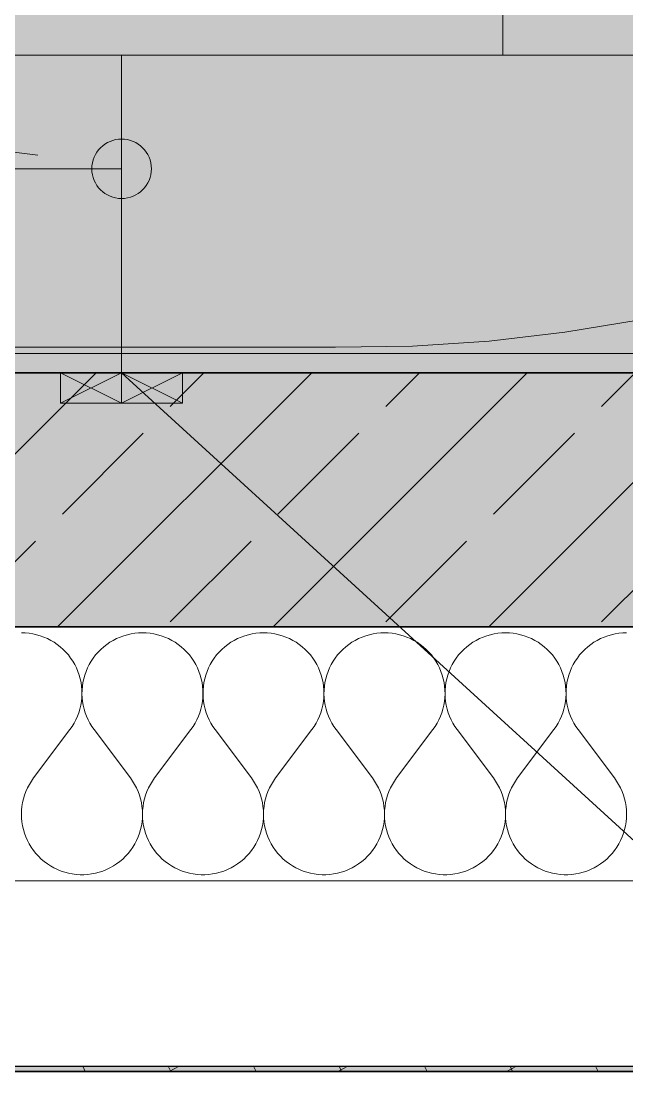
# Model space of a CAD drawing. Header units: metres. Extents: x -22.4 to 53.1, y 133.6 to 157.9.
# Drawn here: x 26.94 to 27.416, y 137.471 to 138.316 of the extents above; entities that cross this region are included whole.
import ezdxf

# ---------------------------------------------------------------- set-up
doc = ezdxf.new("R2010")
doc.units = ezdxf.units.M
doc.header["$MEASUREMENT"] = 0
for name, pattern in [('Strichlinie', [0.004, 0.003, -0.001]), ('Strichlinie_ eng', [0.0023, 0.0015, -0.0008]), ('Wipeout_Contour', [1, 0, -1])]:
    doc.linetypes.add(name, pattern=pattern)
for name, color, linetype in [('10  Fassade', 7, 'Continuous'), ('10  Fassade_Deckschraffur', 7, 'Continuous'), ('10  Fassade_Schnittschraffur', 7, 'Continuous'), ('10  Treppen + Rampen', 7, 'Continuous'), ('10  Wand Massiv', 7, 'Continuous'), ('10  Wand Massiv_Schnittschraffur', 7, 'Continuous'), ('20  Boden Aufbauten', 7, 'Continuous'), ('20  Boden Aufbauten_Deckschraffur', 7, 'Continuous'), ('40  Bemaßung 1_50 Achse', 7, 'Continuous'), ('50  NUF - Raumstempel', 7, 'Continuous'), ('70  Schnittlinien', 7, 'Continuous'), ('EPS-SUD-DD', 7, 'Continuous'), ('EPS-SUD-Text', 7, 'Continuous'), ('Neubau_10  Treppen + Rampen', 7, 'Continuous')]:
    doc.layers.add(name, color=color, linetype=linetype)

# ---------------------------------------------------------------- blocks, each defined once
blk = doc.blocks.new('*X1', base_point=(-23.4289, 120.77961))
at = {"layer": '20  Boden Aufbauten_Deckschraffur', "color": 254, "linetype": 'Continuous', "lineweight": 18, "ltscale": 1000, "true_color": 0xdfdfdf}
for p, q in [((27.31843, 138.28991), (27.31843, 138.58991)), ((26.11843, 138.28991), (27.01843, 138.28991)), ((26.11843, 138.28991), (27.01843, 138.28991)), ((27.01843, 138.28991), (27.91843, 138.28991)), ((27.01843, 138.03991), (27.01843, 138.28991))]:
    blk.add_line(p, q, dxfattribs=at)
blk = doc.blocks.new('*X62', base_point=(-23.4289, 120.77961))
at = {"layer": '10  Wand Massiv_Schnittschraffur', "color": 98, "linetype": 'Continuous', "lineweight": 13, "ltscale": 1000, "true_color": 0x000100}
for p, q in [((26.94269, 137.83505), (26.93968, 137.83515)), ((26.94569, 137.83477), (26.94269, 137.83505)), ((26.94866, 137.83429), (26.94569, 137.83477)), ((26.9516, 137.83363), (26.94866, 137.83429)), ((26.95449, 137.83278), (26.9516, 137.83363)), ((26.95732, 137.83176), (26.95449, 137.83278)), ((26.96008, 137.83055), (26.95732, 137.83176)), ((27.01727, 137.83176), (27.01451, 137.83055)), ((27.0201, 137.83278), (27.01727, 137.83176)), ((27.02299, 137.83363), (27.0201, 137.83278)), ((27.02593, 137.83429), (27.02299, 137.83363)), ((27.02891, 137.83477), (27.02593, 137.83429)), ((27.0319, 137.83505), (27.02891, 137.83477)), ((27.03491, 137.83515), (27.0319, 137.83505)), ((27.03793, 137.83505), (27.03491, 137.83515)), ((27.04092, 137.83477), (27.03793, 137.83505)), ((27.0439, 137.83429), (27.04092, 137.83477)), ((27.04684, 137.83363), (27.0439, 137.83429)), ((27.04973, 137.83278), (27.04684, 137.83363)), ((27.05256, 137.83176), (27.04973, 137.83278)), ((27.05532, 137.83055), (27.05256, 137.83176)), ((27.11251, 137.83176), (27.10975, 137.83055)), ((27.11534, 137.83278), (27.11251, 137.83176)), ((27.11823, 137.83363), (27.11534, 137.83278)), ((27.12117, 137.83429), (27.11823, 137.83363)), ((27.12414, 137.83477), (27.12117, 137.83429)), ((27.12714, 137.83505), (27.12414, 137.83477)), ((27.13015, 137.83515), (27.12714, 137.83505)), ((27.13316, 137.83505), (27.13015, 137.83515)), ((27.13616, 137.83477), (27.13316, 137.83505)), ((27.13914, 137.83429), (27.13616, 137.83477)), ((27.14208, 137.83363), (27.13914, 137.83429)), ((27.14497, 137.83278), (27.14208, 137.83363)), ((27.1478, 137.83176), (27.14497, 137.83278)), ((27.15056, 137.83055), (27.1478, 137.83176)), ((27.20775, 137.83176), (27.20499, 137.83055)), ((27.21058, 137.83278), (27.20775, 137.83176)), ((27.21347, 137.83363), (27.21058, 137.83278)), ((27.21641, 137.83429), (27.21347, 137.83363)), ((27.21938, 137.83477), (27.21641, 137.83429)), ((27.22238, 137.83505), (27.21938, 137.83477)), ((27.22539, 137.83515), (27.22238, 137.83505)), ((27.2284, 137.83505), (27.22539, 137.83515)), ((27.2314, 137.83477), (27.2284, 137.83505)), ((27.23437, 137.83429), (27.2314, 137.83477)), ((27.23731, 137.83363), (27.23437, 137.83429)), ((27.2402, 137.83278), (27.23731, 137.83363)), ((27.24304, 137.83176), (27.2402, 137.83278)), ((27.2458, 137.83055), (27.24304, 137.83176)), ((27.30298, 137.83176), (27.30022, 137.83055)), ((27.30582, 137.83278), (27.30298, 137.83176)), ((27.30871, 137.83363), (27.30582, 137.83278)), ((27.31165, 137.83429), (27.30871, 137.83363)), ((27.31462, 137.83477), (27.31165, 137.83429)), ((27.31762, 137.83505), (27.31462, 137.83477)), ((27.32063, 137.83515), (27.31762, 137.83505)), ((27.32364, 137.83505), (27.32063, 137.83515)), ((27.32664, 137.83477), (27.32364, 137.83505)), ((27.32961, 137.83429), (27.32664, 137.83477)), ((27.33255, 137.83363), (27.32961, 137.83429)), ((27.33544, 137.83278), (27.33255, 137.83363)), ((27.33827, 137.83176), (27.33544, 137.83278)), ((27.34104, 137.83055), (27.33827, 137.83176)), ((27.39822, 137.83176), (27.39546, 137.83055)), ((27.40105, 137.83278), (27.39822, 137.83176)), ((27.40394, 137.83363), (27.40105, 137.83278)), ((27.40688, 137.83429), (27.40394, 137.83363)), ((27.40986, 137.83477), (27.40688, 137.83429)), ((27.41286, 137.83505), (27.40986, 137.83477)), ((27.41587, 137.83515), (27.41286, 137.83505)), ((26.96276, 137.82918), (26.96008, 137.83055)), ((26.96535, 137.82763), (26.96276, 137.82918)), ((26.96783, 137.82593), (26.96535, 137.82763)), ((26.97021, 137.82407), (26.96783, 137.82593)), ((26.97245, 137.82207), (26.97021, 137.82407)), ((27.00439, 137.82407), (27.00214, 137.82207)), ((27.00676, 137.82593), (27.00439, 137.82407)), ((27.00924, 137.82763), (27.00676, 137.82593)), ((27.01183, 137.82918), (27.00924, 137.82763)), ((27.01451, 137.83055), (27.01183, 137.82918)), ((27.058, 137.82918), (27.05532, 137.83055)), ((27.06059, 137.82763), (27.058, 137.82918)), ((27.06307, 137.82593), (27.06059, 137.82763)), ((27.06544, 137.82407), (27.06307, 137.82593)), ((27.06769, 137.82207), (27.06544, 137.82407)), ((27.09962, 137.82407), (27.09738, 137.82207)), ((27.102, 137.82593), (27.09962, 137.82407)), ((27.10448, 137.82763), (27.102, 137.82593)), ((27.10707, 137.82918), (27.10448, 137.82763)), ((27.10975, 137.83055), (27.10707, 137.82918)), ((27.15324, 137.82918), (27.15056, 137.83055)), ((27.15583, 137.82763), (27.15324, 137.82918)), ((27.15831, 137.82593), (27.15583, 137.82763)), ((27.16068, 137.82407), (27.15831, 137.82593)), ((27.16293, 137.82207), (27.16068, 137.82407)), ((27.19486, 137.82407), (27.19261, 137.82207)), ((27.19723, 137.82593), (27.19486, 137.82407)), ((27.19972, 137.82763), (27.19723, 137.82593)), ((27.20231, 137.82918), (27.19972, 137.82763)), ((27.20499, 137.83055), (27.20231, 137.82918)), ((27.24848, 137.82918), (27.2458, 137.83055)), ((27.25106, 137.82763), (27.24848, 137.82918)), ((27.25355, 137.82593), (27.25106, 137.82763)), ((27.25592, 137.82407), (27.25355, 137.82593)), ((27.25817, 137.82207), (27.25592, 137.82407)), ((27.2901, 137.82407), (27.28785, 137.82207)), ((27.29247, 137.82593), (27.2901, 137.82407)), ((27.29496, 137.82763), (27.29247, 137.82593)), ((27.29754, 137.82918), (27.29496, 137.82763)), ((27.30022, 137.83055), (27.29754, 137.82918)), ((27.34371, 137.82918), (27.34104, 137.83055)), ((27.3463, 137.82763), (27.34371, 137.82918)), ((27.34879, 137.82593), (27.3463, 137.82763)), ((27.35116, 137.82407), (27.34879, 137.82593)), ((27.35341, 137.82207), (27.35116, 137.82407)), ((27.38534, 137.82407), (27.38309, 137.82207)), ((27.38771, 137.82593), (27.38534, 137.82407)), ((27.3902, 137.82763), (27.38771, 137.82593)), ((27.39278, 137.82918), (27.3902, 137.82763)), ((27.39546, 137.83055), (27.39278, 137.82918)), ((26.97457, 137.81993), (26.97245, 137.82207)), ((26.97655, 137.81766), (26.97457, 137.81993)), ((26.97838, 137.81527), (26.97655, 137.81766)), ((26.98006, 137.81276), (26.97838, 137.81527)), ((26.99621, 137.81527), (26.99453, 137.81276)), ((26.99804, 137.81766), (26.99621, 137.81527)), ((27.00002, 137.81993), (26.99804, 137.81766)), ((27.00214, 137.82207), (27.00002, 137.81993)), ((27.06981, 137.81993), (27.06769, 137.82207)), ((27.07179, 137.81766), (27.06981, 137.81993)), ((27.07362, 137.81527), (27.07179, 137.81766)), ((27.0753, 137.81276), (27.07362, 137.81527)), ((27.09145, 137.81527), (27.08977, 137.81276)), ((27.09328, 137.81766), (27.09145, 137.81527)), ((27.09526, 137.81993), (27.09328, 137.81766)), ((27.09738, 137.82207), (27.09526, 137.81993)), ((27.16505, 137.81993), (27.16293, 137.82207)), ((27.16703, 137.81766), (27.16505, 137.81993)), ((27.16886, 137.81527), (27.16703, 137.81766)), ((27.17054, 137.81276), (27.16886, 137.81527)), ((27.18669, 137.81527), (27.18501, 137.81276)), ((27.18852, 137.81766), (27.18669, 137.81527)), ((27.1905, 137.81993), (27.18852, 137.81766)), ((27.19261, 137.82207), (27.1905, 137.81993)), ((27.26029, 137.81993), (27.25817, 137.82207)), ((27.26227, 137.81766), (27.26029, 137.81993)), ((27.2641, 137.81527), (27.26227, 137.81766)), ((27.26577, 137.81276), (27.2641, 137.81527)), ((27.28192, 137.81527), (27.28025, 137.81276)), ((27.28375, 137.81766), (27.28192, 137.81527)), ((27.28573, 137.81993), (27.28375, 137.81766)), ((27.28785, 137.82207), (27.28573, 137.81993)), ((27.35553, 137.81993), (27.35341, 137.82207)), ((27.3575, 137.81766), (27.35553, 137.81993)), ((27.35934, 137.81527), (27.3575, 137.81766)), ((27.36101, 137.81276), (27.35934, 137.81527)), ((27.37716, 137.81527), (27.37549, 137.81276)), ((27.37899, 137.81766), (27.37716, 137.81527)), ((27.38097, 137.81993), (27.37899, 137.81766)), ((27.38309, 137.82207), (27.38097, 137.81993)), ((26.98157, 137.81016), (26.98006, 137.81276)), ((26.98292, 137.80747), (26.98157, 137.81016)), ((26.98409, 137.80469), (26.98292, 137.80747)), ((26.99167, 137.80747), (26.9905, 137.80469)), ((26.99302, 137.81016), (26.99167, 137.80747)), ((26.99453, 137.81276), (26.99302, 137.81016)), ((27.07681, 137.81016), (27.0753, 137.81276)), ((27.07816, 137.80747), (27.07681, 137.81016)), ((27.07933, 137.80469), (27.07816, 137.80747)), ((27.08691, 137.80747), (27.08574, 137.80469)), ((27.08826, 137.81016), (27.08691, 137.80747)), ((27.08977, 137.81276), (27.08826, 137.81016)), ((27.17205, 137.81016), (27.17054, 137.81276)), ((27.1734, 137.80747), (27.17205, 137.81016)), ((27.17457, 137.80469), (27.1734, 137.80747)), ((27.18215, 137.80747), (27.18097, 137.80469)), ((27.18349, 137.81016), (27.18215, 137.80747)), ((27.18501, 137.81276), (27.18349, 137.81016)), ((27.26729, 137.81016), (27.26577, 137.81276)), ((27.26864, 137.80747), (27.26729, 137.81016)), ((27.26981, 137.80469), (27.26864, 137.80747)), ((27.27739, 137.80747), (27.27621, 137.80469)), ((27.27873, 137.81016), (27.27739, 137.80747)), ((27.28025, 137.81276), (27.27873, 137.81016)), ((27.36253, 137.81016), (27.36101, 137.81276)), ((27.36387, 137.80747), (27.36253, 137.81016)), ((27.36505, 137.80469), (27.36387, 137.80747)), ((27.37262, 137.80747), (27.37145, 137.80469)), ((27.37397, 137.81016), (27.37262, 137.80747)), ((27.37549, 137.81276), (27.37397, 137.81016)), ((26.98509, 137.80185), (26.98409, 137.80469)), ((26.98591, 137.79895), (26.98509, 137.80185)), ((26.98654, 137.796), (26.98591, 137.79895)), ((26.98869, 137.79895), (26.98806, 137.796)), ((26.9895, 137.80185), (26.98869, 137.79895)), ((26.9905, 137.80469), (26.9895, 137.80185)), ((27.08033, 137.80185), (27.07933, 137.80469)), ((27.08114, 137.79895), (27.08033, 137.80185)), ((27.08177, 137.796), (27.08114, 137.79895)), ((27.08392, 137.79895), (27.08329, 137.796)), ((27.08474, 137.80185), (27.08392, 137.79895)), ((27.08574, 137.80469), (27.08474, 137.80185)), ((27.17557, 137.80185), (27.17457, 137.80469)), ((27.17638, 137.79895), (27.17557, 137.80185)), ((27.17701, 137.796), (27.17638, 137.79895)), ((27.17916, 137.79895), (27.17853, 137.796)), ((27.17998, 137.80185), (27.17916, 137.79895)), ((27.18097, 137.80469), (27.17998, 137.80185)), ((27.27081, 137.80185), (27.26981, 137.80469)), ((27.27162, 137.79895), (27.27081, 137.80185)), ((27.27225, 137.796), (27.27162, 137.79895)), ((27.2744, 137.79895), (27.27377, 137.796)), ((27.27521, 137.80185), (27.2744, 137.79895)), ((27.27621, 137.80469), (27.27521, 137.80185)), ((27.36604, 137.80185), (27.36505, 137.80469)), ((27.36686, 137.79895), (27.36604, 137.80185)), ((27.36749, 137.796), (27.36686, 137.79895)), ((27.36964, 137.79895), (27.36901, 137.796)), ((27.37045, 137.80185), (27.36964, 137.79895)), ((27.37145, 137.80469), (27.37045, 137.80185)), ((26.98698, 137.79302), (26.98654, 137.796)), ((26.98723, 137.79002), (26.98698, 137.79302)), ((26.98729, 137.78701), (26.98723, 137.79002)), ((26.98736, 137.79002), (26.9873, 137.78701)), ((26.98761, 137.79302), (26.98736, 137.79002)), ((26.98806, 137.796), (26.98761, 137.79302)), ((27.08222, 137.79302), (27.08177, 137.796)), ((27.08247, 137.79002), (27.08222, 137.79302)), ((27.08253, 137.78701), (27.08247, 137.79002)), ((27.0826, 137.79002), (27.08254, 137.78701)), ((27.08285, 137.79302), (27.0826, 137.79002)), ((27.08329, 137.796), (27.08285, 137.79302)), ((27.17745, 137.79302), (27.17701, 137.796)), ((27.17771, 137.79002), (27.17745, 137.79302)), ((27.17777, 137.78701), (27.17771, 137.79002)), ((27.17784, 137.79002), (27.17777, 137.78701)), ((27.17809, 137.79302), (27.17784, 137.79002)), ((27.17853, 137.796), (27.17809, 137.79302)), ((27.27269, 137.79302), (27.27225, 137.796)), ((27.27294, 137.79002), (27.27269, 137.79302)), ((27.27301, 137.78701), (27.27294, 137.79002)), ((27.27308, 137.79002), (27.27301, 137.78701)), ((27.27333, 137.79302), (27.27308, 137.79002)), ((27.27377, 137.796), (27.27333, 137.79302)), ((27.36793, 137.79302), (27.36749, 137.796)), ((27.36818, 137.79002), (27.36793, 137.79302)), ((27.36825, 137.78701), (27.36818, 137.79002)), ((27.36831, 137.79002), (27.36825, 137.78701)), ((27.36857, 137.79302), (27.36831, 137.79002)), ((27.36901, 137.796), (27.36857, 137.79302)), ((26.98634, 137.77804), (26.98685, 137.78101)), ((26.98685, 137.78101), (26.98717, 137.784)), ((26.98717, 137.784), (26.98729, 137.78701)), ((26.9873, 137.78701), (26.98743, 137.784)), ((26.98743, 137.784), (26.98774, 137.78101)), ((26.98774, 137.78101), (26.98825, 137.77804)), ((27.08158, 137.77804), (27.08209, 137.78101)), ((27.08209, 137.78101), (27.0824, 137.784)), ((27.0824, 137.784), (27.08253, 137.78701)), ((27.08254, 137.78701), (27.08266, 137.784)), ((27.08266, 137.784), (27.08298, 137.78101)), ((27.08298, 137.78101), (27.08349, 137.77804)), ((27.17682, 137.77804), (27.17732, 137.78101)), ((27.17732, 137.78101), (27.17764, 137.784)), ((27.17764, 137.784), (27.17777, 137.78701)), ((27.17777, 137.78701), (27.1779, 137.784)), ((27.1779, 137.784), (27.17822, 137.78101)), ((27.17822, 137.78101), (27.17873, 137.77804)), ((27.27205, 137.77804), (27.27256, 137.78101)), ((27.27256, 137.78101), (27.27288, 137.784)), ((27.27288, 137.784), (27.27301, 137.78701)), ((27.27301, 137.78701), (27.27314, 137.784)), ((27.27314, 137.784), (27.27346, 137.78101)), ((27.27346, 137.78101), (27.27397, 137.77804)), ((27.36729, 137.77804), (27.3678, 137.78101)), ((27.3678, 137.78101), (27.36812, 137.784)), ((27.36812, 137.784), (27.36825, 137.78701)), ((27.36825, 137.78701), (27.36838, 137.784)), ((27.36838, 137.784), (27.3687, 137.78101)), ((27.3687, 137.78101), (27.3692, 137.77804)), ((26.98477, 137.77222), (26.98565, 137.77511)), ((26.98565, 137.77511), (26.98634, 137.77804)), ((26.98825, 137.77804), (26.98894, 137.77511)), ((26.98894, 137.77511), (26.98982, 137.77222)), ((27.08001, 137.77222), (27.08089, 137.77511)), ((27.08089, 137.77511), (27.08158, 137.77804)), ((27.08349, 137.77804), (27.08418, 137.77511)), ((27.08418, 137.77511), (27.08506, 137.77222)), ((27.17525, 137.77222), (27.17612, 137.77511)), ((27.17612, 137.77511), (27.17682, 137.77804)), ((27.17873, 137.77804), (27.17942, 137.77511)), ((27.17942, 137.77511), (27.1803, 137.77222)), ((27.27048, 137.77222), (27.27136, 137.77511)), ((27.27136, 137.77511), (27.27205, 137.77804)), ((27.27397, 137.77804), (27.27466, 137.77511)), ((27.27466, 137.77511), (27.27554, 137.77222)), ((27.36572, 137.77222), (27.3666, 137.77511)), ((27.3666, 137.77511), (27.36729, 137.77804)), ((27.3692, 137.77804), (27.3699, 137.77511)), ((27.3699, 137.77511), (27.37077, 137.77222)), ((26.9795, 137.76142), (26.98107, 137.76399)), ((26.98107, 137.76399), (26.98248, 137.76666)), ((26.98248, 137.76666), (26.98371, 137.7694)), ((26.98371, 137.7694), (26.98477, 137.77222)), ((26.98982, 137.77222), (26.99088, 137.7694)), ((26.99088, 137.7694), (26.99211, 137.76666)), ((26.99211, 137.76666), (26.99352, 137.76399)), ((26.99352, 137.76399), (26.99509, 137.76142)), ((27.07474, 137.76142), (27.07631, 137.76399)), ((27.07631, 137.76399), (27.07772, 137.76666)), ((27.07772, 137.76666), (27.07895, 137.7694)), ((27.07895, 137.7694), (27.08001, 137.77222)), ((27.08506, 137.77222), (27.08612, 137.7694)), ((27.08612, 137.7694), (27.08735, 137.76666)), ((27.08735, 137.76666), (27.08876, 137.76399)), ((27.08876, 137.76399), (27.09033, 137.76142)), ((27.16998, 137.76142), (27.17155, 137.76399)), ((27.17155, 137.76399), (27.17295, 137.76666)), ((27.17295, 137.76666), (27.17419, 137.7694)), ((27.17419, 137.7694), (27.17525, 137.77222)), ((27.1803, 137.77222), (27.18136, 137.7694)), ((27.18136, 137.7694), (27.18259, 137.76666)), ((27.18259, 137.76666), (27.18399, 137.76399)), ((27.18399, 137.76399), (27.18557, 137.76142)), ((27.26522, 137.76142), (27.26679, 137.76399)), ((27.26679, 137.76399), (27.26819, 137.76666)), ((27.26819, 137.76666), (27.26943, 137.7694)), ((27.26943, 137.7694), (27.27048, 137.77222)), ((27.27554, 137.77222), (27.27659, 137.7694)), ((27.27659, 137.7694), (27.27783, 137.76666)), ((27.27783, 137.76666), (27.27923, 137.76399)), ((27.27923, 137.76399), (27.2808, 137.76142)), ((27.36045, 137.76142), (27.36203, 137.76399)), ((27.36203, 137.76399), (27.36343, 137.76666)), ((27.36343, 137.76666), (27.36466, 137.7694)), ((27.36466, 137.7694), (27.36572, 137.77222)), ((27.37077, 137.77222), (27.37183, 137.7694)), ((27.37183, 137.7694), (27.37307, 137.76666)), ((27.37307, 137.76666), (27.37447, 137.76399)), ((27.37447, 137.76399), (27.37604, 137.76142)), ((26.9492, 137.72086), (26.97777, 137.75896)), ((26.97777, 137.75896), (26.9795, 137.76142)), ((26.99509, 137.76142), (26.99682, 137.75896)), ((27.02539, 137.72086), (26.99682, 137.75896)), ((27.04444, 137.72086), (27.07301, 137.75896)), ((27.07301, 137.75896), (27.07474, 137.76142)), ((27.09033, 137.76142), (27.09206, 137.75896)), ((27.12063, 137.72086), (27.09206, 137.75896)), ((27.13968, 137.72086), (27.16825, 137.75896)), ((27.16825, 137.75896), (27.16998, 137.76142)), ((27.18557, 137.76142), (27.1873, 137.75896)), ((27.21587, 137.72086), (27.1873, 137.75896)), ((27.23491, 137.72086), (27.26349, 137.75896)), ((27.26349, 137.75896), (27.26522, 137.76142)), ((27.2808, 137.76142), (27.28253, 137.75896)), ((27.31111, 137.72086), (27.28253, 137.75896)), ((27.33015, 137.72086), (27.35872, 137.75896)), ((27.35872, 137.75896), (27.36045, 137.76142)), ((27.37604, 137.76142), (27.37777, 137.75896)), ((27.40634, 137.72086), (27.37777, 137.75896)), ((26.94586, 137.71575), (26.94444, 137.71304)), ((26.94745, 137.71836), (26.94586, 137.71575)), ((26.9492, 137.72086), (26.94745, 137.71836)), ((27.02715, 137.71836), (27.02539, 137.72086)), ((27.02874, 137.71575), (27.02715, 137.71836)), ((27.03015, 137.71304), (27.02874, 137.71575)), ((27.04109, 137.71575), (27.03968, 137.71304)), ((27.04268, 137.71836), (27.04109, 137.71575)), ((27.04444, 137.72086), (27.04268, 137.71836)), ((27.12238, 137.71836), (27.12063, 137.72086)), ((27.12397, 137.71575), (27.12238, 137.71836)), ((27.12539, 137.71304), (27.12397, 137.71575)), ((27.13633, 137.71575), (27.13491, 137.71304)), ((27.13792, 137.71836), (27.13633, 137.71575)), ((27.13968, 137.72086), (27.13792, 137.71836)), ((27.21762, 137.71836), (27.21587, 137.72086)), ((27.21921, 137.71575), (27.21762, 137.71836)), ((27.22063, 137.71304), (27.21921, 137.71575)), ((27.23157, 137.71575), (27.23015, 137.71304)), ((27.23316, 137.71836), (27.23157, 137.71575)), ((27.23491, 137.72086), (27.23316, 137.71836)), ((27.31286, 137.71836), (27.31111, 137.72086)), ((27.31445, 137.71575), (27.31286, 137.71836)), ((27.31587, 137.71304), (27.31445, 137.71575)), ((27.32681, 137.71575), (27.32539, 137.71304)), ((27.3284, 137.71836), (27.32681, 137.71575)), ((27.33015, 137.72086), (27.3284, 137.71836)), ((27.4081, 137.71836), (27.40634, 137.72086)), ((27.40969, 137.71575), (27.4081, 137.71836)), ((27.41111, 137.71304), (27.40969, 137.71575)), ((26.94213, 137.70739), (26.94126, 137.70446)), ((26.94319, 137.71025), (26.94213, 137.70739)), ((26.94444, 137.71304), (26.94319, 137.71025)), ((27.0314, 137.71025), (27.03015, 137.71304)), ((27.03246, 137.70739), (27.0314, 137.71025)), ((27.03333, 137.70446), (27.03246, 137.70739)), ((27.03737, 137.70739), (27.0365, 137.70446)), ((27.03843, 137.71025), (27.03737, 137.70739)), ((27.03968, 137.71304), (27.03843, 137.71025)), ((27.12664, 137.71025), (27.12539, 137.71304)), ((27.1277, 137.70739), (27.12664, 137.71025)), ((27.12857, 137.70446), (27.1277, 137.70739)), ((27.13261, 137.70739), (27.13173, 137.70446)), ((27.13367, 137.71025), (27.13261, 137.70739)), ((27.13491, 137.71304), (27.13367, 137.71025)), ((27.22187, 137.71025), (27.22063, 137.71304)), ((27.22293, 137.70739), (27.22187, 137.71025)), ((27.22381, 137.70446), (27.22293, 137.70739)), ((27.22785, 137.70739), (27.22697, 137.70446)), ((27.22891, 137.71025), (27.22785, 137.70739)), ((27.23015, 137.71304), (27.22891, 137.71025)), ((27.31711, 137.71025), (27.31587, 137.71304)), ((27.31817, 137.70739), (27.31711, 137.71025)), ((27.31905, 137.70446), (27.31817, 137.70739)), ((27.32309, 137.70739), (27.32221, 137.70446)), ((27.32415, 137.71025), (27.32309, 137.70739)), ((27.32539, 137.71304), (27.32415, 137.71025)), ((27.41235, 137.71025), (27.41111, 137.71304)), ((27.41341, 137.70739), (27.41235, 137.71025)), ((27.41429, 137.70446), (27.41341, 137.70739)), ((26.94008, 137.69846), (26.93978, 137.69542)), ((26.94057, 137.70148), (26.94008, 137.69846)), ((26.94126, 137.70446), (26.94057, 137.70148)), ((27.03402, 137.70148), (27.03333, 137.70446)), ((27.03451, 137.69846), (27.03402, 137.70148)), ((27.03481, 137.69542), (27.03451, 137.69846)), ((27.03532, 137.69846), (27.03502, 137.69542)), ((27.03581, 137.70148), (27.03532, 137.69846)), ((27.0365, 137.70446), (27.03581, 137.70148)), ((27.12926, 137.70148), (27.12857, 137.70446)), ((27.12975, 137.69846), (27.12926, 137.70148)), ((27.13005, 137.69542), (27.12975, 137.69846)), ((27.13056, 137.69846), (27.13026, 137.69542)), ((27.13105, 137.70148), (27.13056, 137.69846)), ((27.13173, 137.70446), (27.13105, 137.70148)), ((27.2245, 137.70148), (27.22381, 137.70446)), ((27.22499, 137.69846), (27.2245, 137.70148)), ((27.22529, 137.69542), (27.22499, 137.69846)), ((27.22579, 137.69846), (27.22549, 137.69542)), ((27.22629, 137.70148), (27.22579, 137.69846)), ((27.22697, 137.70446), (27.22629, 137.70148)), ((27.31973, 137.70148), (27.31905, 137.70446)), ((27.32023, 137.69846), (27.31973, 137.70148)), ((27.32053, 137.69542), (27.32023, 137.69846)), ((27.32103, 137.69846), (27.32073, 137.69542)), ((27.32152, 137.70148), (27.32103, 137.69846)), ((27.32221, 137.70446), (27.32152, 137.70148)), ((27.41497, 137.70148), (27.41429, 137.70446)), ((27.41547, 137.69846), (27.41497, 137.70148)), ((27.41576, 137.69542), (27.41547, 137.69846)), ((26.93978, 137.69542), (26.93968, 137.69237)), ((26.93968, 137.69237), (26.93977, 137.68931)), ((26.93977, 137.68931), (26.94006, 137.68627)), ((27.03453, 137.68627), (27.03482, 137.68931)), ((27.03491, 137.69237), (27.03481, 137.69542)), ((27.03482, 137.68931), (27.03491, 137.69237)), ((27.03502, 137.69542), (27.03491, 137.69237)), ((27.03491, 137.69237), (27.03501, 137.68931)), ((27.03501, 137.68931), (27.0353, 137.68627)), ((27.12977, 137.68627), (27.13006, 137.68931)), ((27.13015, 137.69237), (27.13005, 137.69542)), ((27.13006, 137.68931), (27.13015, 137.69237)), ((27.13026, 137.69542), (27.13015, 137.69237)), ((27.13015, 137.69237), (27.13025, 137.68931)), ((27.13025, 137.68931), (27.13053, 137.68627)), ((27.22501, 137.68627), (27.2253, 137.68931)), ((27.22539, 137.69237), (27.22529, 137.69542)), ((27.2253, 137.68931), (27.22539, 137.69237)), ((27.22549, 137.69542), (27.22539, 137.69237)), ((27.22539, 137.69237), (27.22548, 137.68931)), ((27.22548, 137.68931), (27.22577, 137.68627)), ((27.32025, 137.68627), (27.32054, 137.68931)), ((27.32063, 137.69237), (27.32053, 137.69542)), ((27.32054, 137.68931), (27.32063, 137.69237)), ((27.32073, 137.69542), (27.32063, 137.69237)), ((27.32063, 137.69237), (27.32072, 137.68931)), ((27.32072, 137.68931), (27.32101, 137.68627)), ((27.41549, 137.68627), (27.41577, 137.68931)), ((27.41587, 137.69237), (27.41576, 137.69542)), ((27.41577, 137.68931), (27.41587, 137.69237)), ((26.94006, 137.68627), (26.94054, 137.68325)), ((26.94054, 137.68325), (26.94122, 137.68027)), ((26.94122, 137.68027), (26.94208, 137.67734)), ((27.03251, 137.67734), (27.03337, 137.68027)), ((27.03337, 137.68027), (27.03405, 137.68325)), ((27.03405, 137.68325), (27.03453, 137.68627)), ((27.0353, 137.68627), (27.03578, 137.68325)), ((27.03578, 137.68325), (27.03646, 137.68027)), ((27.03646, 137.68027), (27.03732, 137.67734)), ((27.12775, 137.67734), (27.12861, 137.68027)), ((27.12861, 137.68027), (27.12929, 137.68325)), ((27.12929, 137.68325), (27.12977, 137.68627)), ((27.13053, 137.68627), (27.13102, 137.68325)), ((27.13102, 137.68325), (27.13169, 137.68027)), ((27.13169, 137.68027), (27.13256, 137.67734)), ((27.22299, 137.67734), (27.22385, 137.68027)), ((27.22385, 137.68027), (27.22453, 137.68325)), ((27.22453, 137.68325), (27.22501, 137.68627)), ((27.22577, 137.68627), (27.22626, 137.68325)), ((27.22626, 137.68325), (27.22693, 137.68027)), ((27.22693, 137.68027), (27.2278, 137.67734)), ((27.31822, 137.67734), (27.31909, 137.68027)), ((27.31909, 137.68027), (27.31976, 137.68325)), ((27.31976, 137.68325), (27.32025, 137.68627)), ((27.32101, 137.68627), (27.32149, 137.68325)), ((27.32149, 137.68325), (27.32217, 137.68027)), ((27.32217, 137.68027), (27.32304, 137.67734)), ((27.41346, 137.67734), (27.41433, 137.68027)), ((27.41433, 137.68027), (27.415, 137.68325)), ((27.415, 137.68325), (27.41549, 137.68627)), ((26.94208, 137.67734), (26.94313, 137.67447)), ((26.94313, 137.67447), (26.94437, 137.67168)), ((26.94437, 137.67168), (26.94578, 137.66897)), ((27.02881, 137.66897), (27.03022, 137.67168)), ((27.03022, 137.67168), (27.03146, 137.67447)), ((27.03146, 137.67447), (27.03251, 137.67734)), ((27.03732, 137.67734), (27.03837, 137.67447)), ((27.03837, 137.67447), (27.03961, 137.67168)), ((27.03961, 137.67168), (27.04102, 137.66897)), ((27.12405, 137.66897), (27.12546, 137.67168)), ((27.12546, 137.67168), (27.1267, 137.67447)), ((27.1267, 137.67447), (27.12775, 137.67734)), ((27.13256, 137.67734), (27.13361, 137.67447)), ((27.13361, 137.67447), (27.13484, 137.67168)), ((27.13484, 137.67168), (27.13625, 137.66897)), ((27.21929, 137.66897), (27.2207, 137.67168)), ((27.2207, 137.67168), (27.22193, 137.67447)), ((27.22193, 137.67447), (27.22299, 137.67734)), ((27.2278, 137.67734), (27.22885, 137.67447)), ((27.22885, 137.67447), (27.23008, 137.67168)), ((27.23008, 137.67168), (27.23149, 137.66897)), ((27.31453, 137.66897), (27.31594, 137.67168)), ((27.31594, 137.67168), (27.31717, 137.67447)), ((27.31717, 137.67447), (27.31822, 137.67734)), ((27.32304, 137.67734), (27.32409, 137.67447)), ((27.32409, 137.67447), (27.32532, 137.67168)), ((27.32532, 137.67168), (27.32673, 137.66897)), ((27.40977, 137.66897), (27.41118, 137.67168)), ((27.41118, 137.67168), (27.41241, 137.67447)), ((27.41241, 137.67447), (27.41346, 137.67734)), ((26.94578, 137.66897), (26.94736, 137.66635)), ((26.94736, 137.66635), (26.94911, 137.66385)), ((26.94911, 137.66385), (26.95101, 137.66145)), ((27.02358, 137.66145), (27.02549, 137.66385)), ((27.02549, 137.66385), (27.02723, 137.66635)), ((27.02723, 137.66635), (27.02881, 137.66897)), ((27.04102, 137.66897), (27.0426, 137.66635)), ((27.0426, 137.66635), (27.04434, 137.66385)), ((27.04434, 137.66385), (27.04625, 137.66145)), ((27.11882, 137.66145), (27.12072, 137.66385)), ((27.12072, 137.66385), (27.12247, 137.66635)), ((27.12247, 137.66635), (27.12405, 137.66897)), ((27.13625, 137.66897), (27.13784, 137.66635)), ((27.13784, 137.66635), (27.13958, 137.66385)), ((27.13958, 137.66385), (27.14148, 137.66145)), ((27.21406, 137.66145), (27.21596, 137.66385)), ((27.21596, 137.66385), (27.21771, 137.66635)), ((27.21771, 137.66635), (27.21929, 137.66897)), ((27.23149, 137.66897), (27.23307, 137.66635)), ((27.23307, 137.66635), (27.23482, 137.66385)), ((27.23482, 137.66385), (27.23672, 137.66145)), ((27.3093, 137.66145), (27.3112, 137.66385)), ((27.3112, 137.66385), (27.31295, 137.66635)), ((27.31295, 137.66635), (27.31453, 137.66897)), ((27.32673, 137.66897), (27.32831, 137.66635)), ((27.32831, 137.66635), (27.33006, 137.66385)), ((27.33006, 137.66385), (27.33196, 137.66145)), ((27.40454, 137.66145), (27.40644, 137.66385)), ((27.40644, 137.66385), (27.40818, 137.66635)), ((27.40818, 137.66635), (27.40977, 137.66897)), ((26.95101, 137.66145), (26.95306, 137.65919)), ((26.95306, 137.65919), (26.95525, 137.65706)), ((26.95525, 137.65706), (26.95758, 137.65508)), ((26.95758, 137.65508), (26.96003, 137.65325)), ((27.01456, 137.65325), (27.01701, 137.65508)), ((27.01701, 137.65508), (27.01934, 137.65706)), ((27.01934, 137.65706), (27.02153, 137.65919)), ((27.02153, 137.65919), (27.02358, 137.66145)), ((27.04625, 137.66145), (27.0483, 137.65919)), ((27.0483, 137.65919), (27.05049, 137.65706)), ((27.05049, 137.65706), (27.05282, 137.65508)), ((27.05282, 137.65508), (27.05527, 137.65325)), ((27.1098, 137.65325), (27.11225, 137.65508)), ((27.11225, 137.65508), (27.11458, 137.65706)), ((27.11458, 137.65706), (27.11677, 137.65919)), ((27.11677, 137.65919), (27.11882, 137.66145)), ((27.14148, 137.66145), (27.14354, 137.65919)), ((27.14354, 137.65919), (27.14573, 137.65706)), ((27.14573, 137.65706), (27.14806, 137.65508)), ((27.14806, 137.65508), (27.1505, 137.65325)), ((27.20504, 137.65325), (27.20749, 137.65508)), ((27.20749, 137.65508), (27.20981, 137.65706)), ((27.20981, 137.65706), (27.21201, 137.65919)), ((27.21201, 137.65919), (27.21406, 137.66145)), ((27.23672, 137.66145), (27.23877, 137.65919)), ((27.23877, 137.65919), (27.24097, 137.65706)), ((27.24097, 137.65706), (27.24329, 137.65508)), ((27.24329, 137.65508), (27.24574, 137.65325)), ((27.30028, 137.65325), (27.30273, 137.65508)), ((27.30273, 137.65508), (27.30505, 137.65706)), ((27.30505, 137.65706), (27.30725, 137.65919)), ((27.30725, 137.65919), (27.3093, 137.66145)), ((27.33196, 137.66145), (27.33401, 137.65919)), ((27.33401, 137.65919), (27.33621, 137.65706)), ((27.33621, 137.65706), (27.33853, 137.65508)), ((27.33853, 137.65508), (27.34098, 137.65325)), ((27.39552, 137.65325), (27.39797, 137.65508)), ((27.39797, 137.65508), (27.40029, 137.65706)), ((27.40029, 137.65706), (27.40248, 137.65919)), ((27.40248, 137.65919), (27.40454, 137.66145)), ((26.96003, 137.65325), (26.96259, 137.65158)), ((26.96259, 137.65158), (26.96525, 137.65008)), ((26.96525, 137.65008), (26.968, 137.64875)), ((26.968, 137.64875), (26.97083, 137.64761)), ((26.97083, 137.64761), (26.97373, 137.64664)), ((26.97373, 137.64664), (26.97669, 137.64587)), ((26.97669, 137.64587), (26.97969, 137.64528)), ((26.9949, 137.64528), (26.9979, 137.64587)), ((26.9979, 137.64587), (27.00086, 137.64664)), ((27.00086, 137.64664), (27.00376, 137.64761)), ((27.00376, 137.64761), (27.00659, 137.64875)), ((27.00659, 137.64875), (27.00934, 137.65008)), ((27.00934, 137.65008), (27.012, 137.65158)), ((27.012, 137.65158), (27.01456, 137.65325)), ((27.05527, 137.65325), (27.05783, 137.65158)), ((27.05783, 137.65158), (27.06049, 137.65008)), ((27.06049, 137.65008), (27.06324, 137.64875)), ((27.06324, 137.64875), (27.06607, 137.64761)), ((27.06607, 137.64761), (27.06897, 137.64664)), ((27.06897, 137.64664), (27.07193, 137.64587)), ((27.07193, 137.64587), (27.07493, 137.64528)), ((27.09014, 137.64528), (27.09314, 137.64587)), ((27.09314, 137.64587), (27.0961, 137.64664)), ((27.0961, 137.64664), (27.099, 137.64761)), ((27.099, 137.64761), (27.10183, 137.64875)), ((27.10183, 137.64875), (27.10458, 137.65008)), ((27.10458, 137.65008), (27.10724, 137.65158)), ((27.10724, 137.65158), (27.1098, 137.65325)), ((27.1505, 137.65325), (27.15306, 137.65158)), ((27.15306, 137.65158), (27.15572, 137.65008)), ((27.15572, 137.65008), (27.15848, 137.64875)), ((27.15848, 137.64875), (27.16131, 137.64761)), ((27.16131, 137.64761), (27.16421, 137.64664)), ((27.16421, 137.64664), (27.16716, 137.64587)), ((27.16716, 137.64587), (27.17016, 137.64528)), ((27.18538, 137.64528), (27.18838, 137.64587)), ((27.18838, 137.64587), (27.19134, 137.64664)), ((27.19134, 137.64664), (27.19423, 137.64761)), ((27.19423, 137.64761), (27.19707, 137.64875)), ((27.19707, 137.64875), (27.19982, 137.65008)), ((27.19982, 137.65008), (27.20248, 137.65158)), ((27.20248, 137.65158), (27.20504, 137.65325)), ((27.24574, 137.65325), (27.2483, 137.65158)), ((27.2483, 137.65158), (27.25096, 137.65008)), ((27.25096, 137.65008), (27.25372, 137.64875)), ((27.25372, 137.64875), (27.25655, 137.64761)), ((27.25655, 137.64761), (27.25945, 137.64664)), ((27.25945, 137.64664), (27.2624, 137.64587)), ((27.2624, 137.64587), (27.2654, 137.64528)), ((27.28062, 137.64528), (27.28362, 137.64587)), ((27.28362, 137.64587), (27.28657, 137.64664)), ((27.28657, 137.64664), (27.28947, 137.64761)), ((27.28947, 137.64761), (27.2923, 137.64875)), ((27.2923, 137.64875), (27.29506, 137.65008)), ((27.29506, 137.65008), (27.29772, 137.65158)), ((27.29772, 137.65158), (27.30028, 137.65325)), ((27.34098, 137.65325), (27.34354, 137.65158)), ((27.34354, 137.65158), (27.3462, 137.65008)), ((27.3462, 137.65008), (27.34895, 137.64875)), ((27.34895, 137.64875), (27.35179, 137.64761)), ((27.35179, 137.64761), (27.35469, 137.64664)), ((27.35469, 137.64664), (27.35764, 137.64587)), ((27.35764, 137.64587), (27.36064, 137.64528)), ((27.37586, 137.64528), (27.37886, 137.64587)), ((27.37886, 137.64587), (27.38181, 137.64664)), ((27.38181, 137.64664), (27.38471, 137.64761)), ((27.38471, 137.64761), (27.38754, 137.64875)), ((27.38754, 137.64875), (27.3903, 137.65008)), ((27.3903, 137.65008), (27.39296, 137.65158)), ((27.39296, 137.65158), (27.39552, 137.65325)), ((26.97969, 137.64528), (26.98272, 137.64489)), ((26.98272, 137.64489), (26.98577, 137.64469)), ((26.98577, 137.64469), (26.98882, 137.64469)), ((26.98882, 137.64469), (26.99187, 137.64489)), ((26.99187, 137.64489), (26.9949, 137.64528)), ((27.07493, 137.64528), (27.07796, 137.64489)), ((27.07796, 137.64489), (27.08101, 137.64469)), ((27.08101, 137.64469), (27.08406, 137.64469)), ((27.08406, 137.64469), (27.08711, 137.64489)), ((27.08711, 137.64489), (27.09014, 137.64528)), ((27.17016, 137.64528), (27.17319, 137.64489)), ((27.17319, 137.64489), (27.17624, 137.64469)), ((27.17624, 137.64469), (27.1793, 137.64469)), ((27.1793, 137.64469), (27.18235, 137.64489)), ((27.18235, 137.64489), (27.18538, 137.64528)), ((27.2654, 137.64528), (27.26843, 137.64489)), ((27.26843, 137.64489), (27.27148, 137.64469)), ((27.27148, 137.64469), (27.27454, 137.64469)), ((27.27454, 137.64469), (27.27759, 137.64489)), ((27.27759, 137.64489), (27.28062, 137.64528)), ((27.36064, 137.64528), (27.36367, 137.64489)), ((27.36367, 137.64489), (27.36672, 137.64469)), ((27.36672, 137.64469), (27.36978, 137.64469)), ((27.36978, 137.64469), (27.37283, 137.64489)), ((27.37283, 137.64489), (27.37586, 137.64528))]:
    blk.add_line(p, q, dxfattribs=at)

msp = doc.modelspace()

# ---------------------------------------------------------------- hatches: boundary and pattern name
at = {"layer": '10  Wand Massiv_Schnittschraffur', "linetype": 'Continuous', "lineweight": 0, "true_color": 0xffffff}
for points in [[(29.91417, 138.05491), (24.60343, 138.05491), (24.60343, 138.03991), (29.91417, 138.03991)], [(24.60343, 137.83991), (29.91417, 137.83991), (29.91417, 138.03991), (24.60343, 138.03991)]]:
    msp.add_hatch(color=7, dxfattribs=at).paths.add_polyline_path(points)
at = {"layer": '10  Wand Massiv_Schnittschraffur', "linetype": 'Continuous', "lineweight": 13, "true_color": 0x000100}
h = msp.add_hatch(dxfattribs=at)
h.set_pattern_fill('Gips_0001', color=98, style=0, pattern_type=2)
h.set_pattern_definition([(26.86749, (-110.107942, 75.264664), (-0.0112982155, 0.0223013526), [0, -0.025])])
h.paths.add_polyline_path([(29.91417, 138.05491), (24.60343, 138.05491), (24.60343, 138.03991), (29.91417, 138.03991)])
h = msp.add_hatch(dxfattribs=at)
h.set_pattern_fill('Beton__Stahlbeton_0001', color=98, style=0, pattern_type=2)
h.set_pattern_definition([(45, (-110.10794, 75.26466), (-0.08485281, 0.08485281), []), (45, (-110.15037, 75.30709), (-0.08485281, 0.08485281), [0.09, -0.03])])
h.paths.add_polyline_path([(24.60343, 137.83991), (29.91417, 137.83991), (29.91417, 138.03991), (24.60343, 138.03991)])
at = {"layer": '20  Boden Aufbauten_Deckschraffur', "linetype": 'Continuous', "lineweight": 0, "true_color": 0xffffff}
msp.add_hatch(color=7, dxfattribs=at).paths.add_polyline_path([(25.46843, 138.03991), (28.56843, 138.03991), (28.56843, 139.13991), (27.15843, 139.13991), (26.87843, 139.13991), (25.46843, 139.13991)])

# ---------------------------------------------------------------- linework, layer by layer
at = {"layer": '10  Treppen + Rampen', "color": 7, "linetype": 'Strichlinie_ eng', "lineweight": 13, "ltscale": 1000}
msp.add_arc((27.19841, 139.27991), 1.22, 269.4535, 359.63544, dxfattribs=at)
at = {"layer": '10  Wand Massiv', "color": 7, "linetype": 'Continuous', "lineweight": 35, "ltscale": 1000}
for p, q in [((29.91417, 138.03991), (24.60343, 138.03991)), ((24.60343, 137.83991), (29.84867, 137.83991))]:
    msp.add_line(p, q, dxfattribs=at)
at = {"layer": '10  Wand Massiv', "color": 7, "linetype": 'Continuous', "lineweight": 13, "ltscale": 1000, "flags": 128}
for points in [[(29.91417, 138.05491), (24.60343, 138.05491)], [(24.60343, 137.63991), (29.8236, 137.63991)]]:
    msp.add_lwpolyline(points, dxfattribs=at)
at = {"layer": '20  Boden Aufbauten', "color": 7, "linetype": 'Continuous', "lineweight": 13, "ltscale": 1000, "flags": 128}
msp.add_lwpolyline([(25.46843, 138.03991), (25.46843, 139.13991), (26.87843, 139.13991), (27.15843, 139.13991), (28.56843, 139.13991), (28.56843, 138.03991)], close=True, dxfattribs=at)
at = {"layer": '40  Bemaßung 1_50 Achse', "color": 7, "linetype": 'Continuous', "lineweight": 13, "ltscale": 1000}
msp.add_line((26.81313, 138.22862), (26.95266, 138.21113), dxfattribs=at)
at = {"layer": '50  NUF - Raumstempel', "color": 7, "linetype": 'Strichlinie', "lineweight": 13, "ltscale": 1000, "flags": 128}
msp.add_lwpolyline([(28.55343, 143.52491), (28.55343, 142.00491), (28.55343, 139.56491), (28.56843, 139.56491), (28.56843, 138.05491), (25.48343, 138.05491), (25.48343, 143.52491)], close=True, dxfattribs=at)
at = {"layer": '70  Schnittlinien', "color": 255, "linetype": 'Continuous', "lineweight": 18, "ltscale": 1000}
for p, q in [((27.01847, 138.12668), (27.01847, 138.2741)), ((25.46896, 138.20039), (27.01797, 138.20039))]:
    msp.add_line(p, q, dxfattribs=at)
msp.add_circle((27.01847, 138.20039), 0.02342, dxfattribs=at)
at = {"layer": 'DEFPOINTS', "color": 255, "linetype": 'Continuous', "lineweight": 18, "ltscale": 1000}
for p, q in [((27.01847, 138.20039), (27.01852, 138.20038)), ((27.01847, 138.03985), (27.01852, 138.03984))]:
    msp.add_line(p, q, dxfattribs=at)
at = {"layer": 'EPS-SUD-DD', "color": 255, "linetype": 'Strichlinie', "lineweight": 18, "ltscale": 1000}
for p, q in [((27.01846, 138.03986), (26.97045, 138.01587)), ((27.01845, 138.01586), (26.97046, 138.03987)), ((27.06646, 138.01585), (27.01846, 138.03986)), ((27.06646, 138.03985), (27.01846, 138.01586))]:
    msp.add_line(p, q, dxfattribs=at)
at = {"layer": 'EPS-SUD-DD', "color": 255, "linetype": 'Strichlinie', "lineweight": 18, "ltscale": 1000, "flags": 128}
for points in [[(26.97045, 138.01587), (26.97046, 138.03987), (27.01846, 138.03986), (27.01845, 138.01586)], [(27.01846, 138.01586), (27.01846, 138.03986), (27.06646, 138.03985), (27.06646, 138.01585)]]:
    msp.add_lwpolyline(points, close=True, dxfattribs=at)
at = {"layer": 'Neubau_10  Treppen + Rampen', "color": 7, "linetype": 'Strichlinie_ eng', "lineweight": 13, "ltscale": 1000}
msp.add_line((26.85004, 138.05997), (27.18677, 138.05997), dxfattribs=at)

# ---------------------------------------------------------------- block references
at = {"layer": '10  Treppen + Rampen', "color": 7, "linetype": 'Continuous', "lineweight": 13, "ltscale": 1000}
for name in ['*X1', '*X62']:
    msp.add_blockref(name, (-23.4289, 120.77961), dxfattribs=at)

# ---------------------------------------------------------------- wipeouts: each hides what was drawn before it
at = {"color": 254, "linetype": 'Wipeout_Contour', "lineweight": 0, "ltscale": 560.280333}
msp.add_wipeout([(28.06321, 137.49391), (25.37321, 137.49391), (25.37321, 137.48991), (28.06321, 137.48991)], dxfattribs=at).dxf.layer = '10  Fassade_Deckschraffur'

# ---------------------------------------------------------------- next in the draw order: hatches: boundary and pattern name
at = {"layer": '10  Fassade_Schnittschraffur', "linetype": 'Continuous', "lineweight": 0, "true_color": 0xffffff}
msp.add_hatch(color=7, dxfattribs=at).paths.add_polyline_path([(26.72323, 137.48991), (27.71323, 137.48991), (27.71323, 137.49391), (26.72323, 137.49391)])
at = {"layer": '10  Fassade_Schnittschraffur', "linetype": 'Continuous', "lineweight": 13, "true_color": 0x000100}
h = msp.add_hatch(dxfattribs=at)
h.set_pattern_fill('Dämmung__hart_1_0001', color=98, style=0, pattern_type=2)
h.set_pattern_definition([(26.86749, (-110.10794, 75.264664), (-0.027115717, 0.053523246), []), (116.86749, (-110.10794, 75.264664), (0.053523246, 0.027115717), [])])
h.paths.add_polyline_path([(26.72323, 137.48991), (27.71323, 137.48991), (27.71323, 137.49391), (26.72323, 137.49391)])

# ---------------------------------------------------------------- next in the draw order: linework, layer by layer
at = {"layer": '10  Fassade', "color": 7, "linetype": 'Continuous', "lineweight": 25, "ltscale": 1000, "flags": 128}
for points in [[(25.37321, 137.49391), (28.06321, 137.49391)], [(25.37321, 137.48991), (28.06321, 137.48991)]]:
    msp.add_lwpolyline(points, dxfattribs=at)
msp.add_lwpolyline([(26.72323, 137.48991), (26.72323, 137.49391), (27.71323, 137.49391), (27.71323, 137.48991)], close=True, dxfattribs=at)
at = {"layer": 'EPS-SUD-Text', "color": 255, "linetype": 'Continuous', "lineweight": 18, "ltscale": 1000}
msp.add_line((27.01847, 138.03986), (27.64765, 137.465), dxfattribs=at)

doc.saveas('drawing.dxf')
